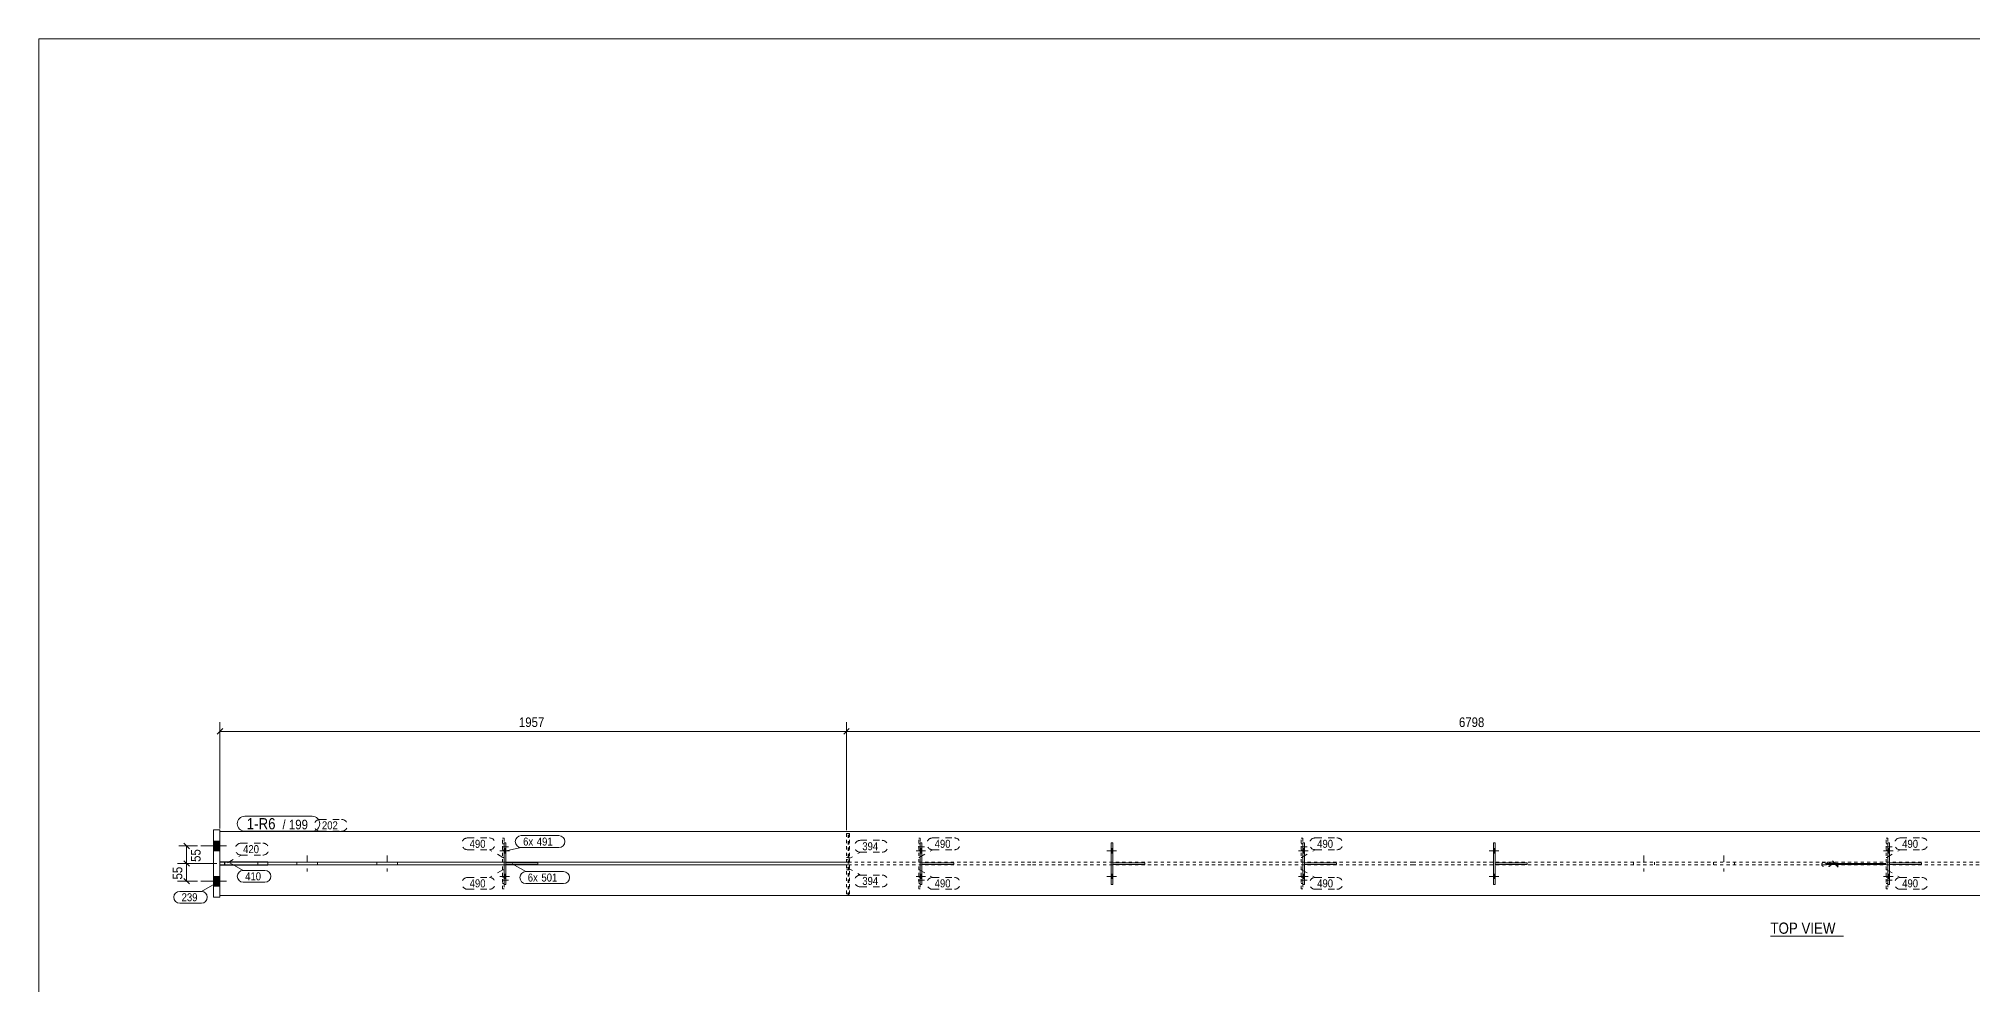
# Model space of a CAD drawing. Header units: millimetres. Extents: x 2 to 1174, y 1 to 825.
# Drawn here: x 5 to 609, y 530 to 825 of the extents above; entities that cross this region are included whole.
import ezdxf

# ---------------------------------------------------------------- set-up
doc = ezdxf.new("R2010")
doc.units = ezdxf.units.MM
for name, pattern in [('XKITLINE00', [0]), ('XKITLINE01', [4, 1, -1, 1, -1]), ('XKITLINE02', [4, 2, -2])]:
    doc.linetypes.add(name, pattern=pattern)
for name, color, linetype, lineweight in [('Bolt', 3, 'Continuous', 0), ('Dimensions', 7, 'Continuous', 0), ('DrawingSheet', 5, 'Continuous', 0), ('OtherObjectType', 7, 'Continuous', 0), ('Part', 2, 'Continuous', 0), ('PartMark', 7, 'Continuous', 0)]:
    doc.layers.add(name, color=color, linetype=linetype, lineweight=lineweight)
doc.styles.add('ARIAL', font='ARIAL.TTF')

# ---------------------------------------------------------------- blocks, each defined once
blk = doc.blocks.new('*A82')
at = {"layer": 'Part'}
blk.add_hatch(color=2, dxfattribs=at).paths.add_polyline_path([(619.07, 568.84), (620.67, 568.84), (619.87, 567.44)], flags=17)
at = {"layer": 'Part', "color": 2, "linetype": 'XKITLINE00', "lineweight": 0}
for p, q in [((314.89, 577.44), (61.63, 577.44)), ((374.47, 577.44), (314.99, 577.44)), ((434.37, 577.44), (374.57, 577.44)), ((557.21, 577.44), (434.47, 577.44)), ((617.11, 577.44), (557.31, 577.44)), ((649.87, 577.44), (617.21, 577.44)), ((649.87, 577.44), (649.87, 567.69)), ((619.87, 567.44), (619.07, 568.84)), ((619.07, 568.84), (620.67, 568.84)), ((620.67, 568.84), (619.87, 567.44)), ((649.87, 557.44), (649.87, 567.19)), ((314.89, 557.44), (61.63, 557.44)), ((374.47, 557.44), (314.99, 557.44)), ((434.37, 557.44), (374.57, 557.44)), ((557.21, 557.44), (434.47, 557.44)), ((617.11, 557.44), (557.31, 557.44)), ((649.87, 557.44), (617.21, 557.44))]:
    blk.add_line(p, q, dxfattribs=at)
at = {"layer": 'Part', "color": 7, "linetype": 'XKITLINE01', "lineweight": 0}
for p, q in [((61.63, 557.44), (61.63, 577.44)), ((314.89, 567.84), (61.63, 567.84)), ((374.47, 567.84), (314.99, 567.84)), ((434.37, 567.84), (374.57, 567.84)), ((557.21, 567.84), (434.47, 567.84)), ((617.11, 567.84), (557.31, 567.84)), ((649.87, 567.84), (617.21, 567.84)), ((314.89, 567.04), (61.63, 567.04)), ((374.47, 567.04), (314.99, 567.04)), ((434.37, 567.04), (374.57, 567.04)), ((557.21, 567.04), (434.47, 567.04)), ((617.11, 567.04), (557.31, 567.04)), ((649.87, 567.04), (617.21, 567.04)), ((649.87, 567.69), (649.87, 567.19))]:
    blk.add_line(p, q, dxfattribs=at)
at = {"layer": 'Part', "color": 2, "linetype": 'XKITLINE00', "lineweight": 0}
blk.add_circle((619.87, 568.34), 1, dxfattribs=at)
blk = doc.blocks.new('*A83')
at = {"layer": 'Part', "color": 7, "linetype": 'XKITLINE01', "lineweight": 0}
for p, q in [((61.63, 566.94), (61.63, 567.94)), ((61.63, 567.94), (61.63, 566.94)), ((73.42, 567.94), (61.63, 567.94)), ((73.42, 566.94), (73.42, 567.94)), ((73.42, 566.94), (61.63, 566.94))]:
    blk.add_line(p, q, dxfattribs=at)
blk = doc.blocks.new('*A84')
at = {"layer": 'Part', "color": 7, "linetype": 'XKITLINE01', "lineweight": 0}
for p, q in [((149.89, 567.84), (149.89, 575.34)), ((149.89, 575.34), (150.39, 575.34)), ((150.39, 575.34), (150.39, 567.84)), ((149.89, 569.34), (150.39, 569.34)), ((150.39, 567.84), (149.89, 567.84))]:
    blk.add_line(p, q, dxfattribs=at)
blk = doc.blocks.new('*A85')
at = {"layer": 'Part', "color": 7, "linetype": 'XKITLINE01', "lineweight": 0}
for p, q in [((149.89, 559.54), (149.89, 567.04)), ((149.89, 567.04), (150.39, 567.04)), ((149.89, 565.54), (150.39, 565.54)), ((150.39, 567.04), (150.39, 559.54)), ((150.39, 559.54), (149.89, 559.54))]:
    blk.add_line(p, q, dxfattribs=at)
blk = doc.blocks.new('*A86')
at = {"layer": 'Part', "color": 2, "linetype": 'XKITLINE00', "lineweight": 0}
for p, q in [((150.89, 567.69), (160.89, 567.69)), ((160.89, 567.19), (150.89, 567.19)), ((160.89, 567.19), (160.89, 567.69))]:
    blk.add_line(p, q, dxfattribs=at)
at = {"layer": 'Part', "color": 7, "linetype": 'XKITLINE01', "lineweight": 0}
blk.add_line((150.89, 567.19), (150.89, 567.69), dxfattribs=at)
blk.add_line((150.89, 567.19), (150.89, 567.69), dxfattribs=at)
blk = doc.blocks.new('*A87')
at = {"layer": 'Part', "color": 2, "linetype": 'XKITLINE00', "lineweight": 0}
for p, q in [((150.39, 573.94), (150.89, 573.94)), ((150.39, 560.94), (150.39, 573.94)), ((150.89, 573.94), (150.89, 560.94)), ((150.89, 560.94), (150.39, 560.94))]:
    blk.add_line(p, q, dxfattribs=at)
blk = doc.blocks.new('*A88')
at = {"layer": 'Part', "color": 7, "linetype": 'XKITLINE01', "lineweight": 0}
for p, q in [((279.89, 567.84), (279.89, 575.34)), ((279.89, 575.34), (280.39, 575.34)), ((280.39, 575.34), (280.39, 567.84)), ((279.89, 569.34), (280.39, 569.34)), ((280.39, 567.84), (279.89, 567.84))]:
    blk.add_line(p, q, dxfattribs=at)
blk = doc.blocks.new('*A89')
at = {"layer": 'Part', "color": 7, "linetype": 'XKITLINE01', "lineweight": 0}
for p, q in [((279.89, 559.54), (279.89, 567.04)), ((279.89, 567.04), (280.39, 567.04)), ((279.89, 565.54), (280.39, 565.54)), ((280.39, 567.04), (280.39, 559.54)), ((280.39, 559.54), (279.89, 559.54))]:
    blk.add_line(p, q, dxfattribs=at)
blk = doc.blocks.new('*A90')
at = {"layer": 'Part', "color": 2, "linetype": 'XKITLINE00', "lineweight": 0}
for p, q in [((280.89, 567.69), (290.89, 567.69)), ((290.89, 567.19), (280.89, 567.19)), ((290.89, 567.19), (290.89, 567.69))]:
    blk.add_line(p, q, dxfattribs=at)
at = {"layer": 'Part', "color": 7, "linetype": 'XKITLINE01', "lineweight": 0}
blk.add_line((280.89, 567.19), (280.89, 567.69), dxfattribs=at)
blk.add_line((280.89, 567.19), (280.89, 567.69), dxfattribs=at)
blk = doc.blocks.new('*A91')
at = {"layer": 'Part', "color": 2, "linetype": 'XKITLINE00', "lineweight": 0}
for p, q in [((280.39, 573.94), (280.89, 573.94)), ((280.39, 560.94), (280.39, 573.94)), ((280.89, 573.94), (280.89, 560.94)), ((280.89, 560.94), (280.39, 560.94))]:
    blk.add_line(p, q, dxfattribs=at)
blk = doc.blocks.new('*A92')
at = {"layer": 'Part', "color": 2, "linetype": 'XKITLINE00', "lineweight": 0}
for p, q in [((340.47, 567.69), (350.47, 567.69)), ((350.47, 567.19), (340.47, 567.19)), ((350.47, 567.19), (350.47, 567.69))]:
    blk.add_line(p, q, dxfattribs=at)
at = {"layer": 'Part', "color": 7, "linetype": 'XKITLINE01', "lineweight": 0}
blk.add_line((340.47, 567.19), (340.47, 567.69), dxfattribs=at)
blk.add_line((340.47, 567.19), (340.47, 567.69), dxfattribs=at)
blk = doc.blocks.new('*A93')
at = {"layer": 'Part', "color": 2, "linetype": 'XKITLINE00', "lineweight": 0}
for p, q in [((339.97, 573.94), (340.47, 573.94)), ((339.97, 560.94), (339.97, 573.94)), ((340.47, 573.94), (340.47, 560.94)), ((340.47, 560.94), (339.97, 560.94))]:
    blk.add_line(p, q, dxfattribs=at)
blk = doc.blocks.new('*A94')
at = {"layer": 'Part', "color": 7, "linetype": 'XKITLINE01', "lineweight": 0}
for p, q in [((399.37, 567.84), (399.37, 575.34)), ((399.37, 575.34), (399.87, 575.34)), ((399.87, 575.34), (399.87, 567.84)), ((399.37, 569.34), (399.87, 569.34)), ((399.87, 567.84), (399.37, 567.84))]:
    blk.add_line(p, q, dxfattribs=at)
blk = doc.blocks.new('*A95')
at = {"layer": 'Part', "color": 7, "linetype": 'XKITLINE01', "lineweight": 0}
for p, q in [((399.37, 559.54), (399.37, 567.04)), ((399.37, 567.04), (399.87, 567.04)), ((399.37, 565.54), (399.87, 565.54)), ((399.87, 567.04), (399.87, 559.54)), ((399.87, 559.54), (399.37, 559.54))]:
    blk.add_line(p, q, dxfattribs=at)
blk = doc.blocks.new('*A96')
at = {"layer": 'Part', "color": 2, "linetype": 'XKITLINE00', "lineweight": 0}
for p, q in [((400.37, 567.69), (410.37, 567.69)), ((410.37, 567.19), (400.37, 567.19)), ((410.37, 567.19), (410.37, 567.69))]:
    blk.add_line(p, q, dxfattribs=at)
at = {"layer": 'Part', "color": 7, "linetype": 'XKITLINE01', "lineweight": 0}
blk.add_line((400.37, 567.19), (400.37, 567.69), dxfattribs=at)
blk.add_line((400.37, 567.19), (400.37, 567.69), dxfattribs=at)
blk = doc.blocks.new('*A97')
at = {"layer": 'Part', "color": 2, "linetype": 'XKITLINE00', "lineweight": 0}
for p, q in [((399.87, 573.94), (400.37, 573.94)), ((399.87, 560.94), (399.87, 573.94)), ((400.37, 573.94), (400.37, 560.94)), ((400.37, 560.94), (399.87, 560.94))]:
    blk.add_line(p, q, dxfattribs=at)
blk = doc.blocks.new('*A98')
at = {"layer": 'Part', "color": 2, "linetype": 'XKITLINE00', "lineweight": 0}
for p, q in [((459.95, 567.69), (469.95, 567.69)), ((469.95, 567.19), (459.95, 567.19)), ((469.95, 567.19), (469.95, 567.69))]:
    blk.add_line(p, q, dxfattribs=at)
at = {"layer": 'Part', "color": 7, "linetype": 'XKITLINE01', "lineweight": 0}
blk.add_line((459.95, 567.19), (459.95, 567.69), dxfattribs=at)
blk.add_line((459.95, 567.19), (459.95, 567.69), dxfattribs=at)
blk = doc.blocks.new('*A99')
at = {"layer": 'Part', "color": 2, "linetype": 'XKITLINE00', "lineweight": 0}
for p, q in [((459.45, 573.94), (459.95, 573.94)), ((459.45, 560.94), (459.45, 573.94)), ((459.95, 573.94), (459.95, 560.94)), ((459.95, 560.94), (459.45, 560.94))]:
    blk.add_line(p, q, dxfattribs=at)
blk = doc.blocks.new('*A100')
at = {"layer": 'Part', "color": 7, "linetype": 'XKITLINE01', "lineweight": 0}
for p, q in [((582.11, 567.84), (582.11, 575.34)), ((582.11, 575.34), (582.61, 575.34)), ((582.61, 575.34), (582.61, 567.84)), ((582.11, 569.34), (582.61, 569.34)), ((582.61, 567.84), (582.11, 567.84))]:
    blk.add_line(p, q, dxfattribs=at)
blk = doc.blocks.new('*A101')
at = {"layer": 'Part', "color": 7, "linetype": 'XKITLINE01', "lineweight": 0}
for p, q in [((582.11, 559.54), (582.11, 567.04)), ((582.11, 567.04), (582.61, 567.04)), ((582.11, 565.54), (582.61, 565.54)), ((582.61, 567.04), (582.61, 559.54)), ((582.61, 559.54), (582.11, 559.54))]:
    blk.add_line(p, q, dxfattribs=at)
blk = doc.blocks.new('*A102')
at = {"layer": 'Part', "color": 2, "linetype": 'XKITLINE00', "lineweight": 0}
for p, q in [((583.11, 567.69), (593.11, 567.69)), ((593.11, 567.19), (583.11, 567.19)), ((593.11, 567.19), (593.11, 567.69))]:
    blk.add_line(p, q, dxfattribs=at)
at = {"layer": 'Part', "color": 7, "linetype": 'XKITLINE01', "lineweight": 0}
blk.add_line((583.11, 567.19), (583.11, 567.69), dxfattribs=at)
blk.add_line((583.11, 567.19), (583.11, 567.69), dxfattribs=at)
blk = doc.blocks.new('*A103')
at = {"layer": 'Part', "color": 2, "linetype": 'XKITLINE00', "lineweight": 0}
for p, q in [((582.61, 573.94), (583.11, 573.94)), ((582.61, 560.94), (582.61, 573.94)), ((583.11, 573.94), (583.11, 560.94)), ((583.11, 560.94), (582.61, 560.94))]:
    blk.add_line(p, q, dxfattribs=at)
blk = doc.blocks.new('*A124')
at = {"layer": 'Part', "color": 7, "linetype": 'XKITLINE01', "lineweight": 0}
for p, q in [((257.3, 567.04), (257.3, 558.04)), ((258.3, 567.04), (257.3, 567.04)), ((258.3, 565.54), (257.3, 565.54)), ((258.3, 558.04), (258.3, 567.04)), ((257.3, 558.04), (258.3, 558.04))]:
    blk.add_line(p, q, dxfattribs=at)
blk = doc.blocks.new('*A125')
at = {"layer": 'Part', "color": 7, "linetype": 'XKITLINE01', "lineweight": 0}
for p, q in [((257.3, 576.84), (257.3, 567.84)), ((258.3, 576.84), (257.3, 576.84)), ((258.3, 567.84), (258.3, 576.84)), ((258.3, 569.34), (257.3, 569.34)), ((257.3, 567.84), (258.3, 567.84))]:
    blk.add_line(p, q, dxfattribs=at)
blk = doc.blocks.new('*A128')
at = {"layer": 'Part', "color": 7, "linetype": 'XKITLINE01', "lineweight": 0}
for p, q in [((61.63, 577.44), (61.63, 557.44)), ((258.04, 577.44), (61.63, 577.44)), ((257.8, 557.44), (257.8, 577.44)), ((258.04, 557.44), (258.04, 577.44)), ((257.8, 567.84), (61.63, 567.84)), ((63.09, 567.04), (63.09, 567.84)), ((257.8, 567.04), (61.63, 567.04)), ((61.63, 557.44), (258.04, 557.44))]:
    blk.add_line(p, q, dxfattribs=at)
blk = doc.blocks.new('*A130')
at = {"layer": 'Part', "color": 2, "linetype": 'XKITLINE00', "lineweight": 0}
for p, q in [((61.63, 566.94), (61.63, 567.94)), ((61.63, 567.94), (76.63, 567.94)), ((76.63, 567.94), (76.63, 566.94)), ((76.63, 566.94), (61.63, 566.94))]:
    blk.add_line(p, q, dxfattribs=at)
at = {"layer": 'Part', "color": 7, "linetype": 'XKITLINE01', "lineweight": 0}
blk.add_line((63.13, 566.94), (63.13, 567.94), dxfattribs=at)
blk = doc.blocks.new('*A131')
at = {"layer": 'Bolt', "color": 3, "linetype": 'XKITLINE02', "lineweight": 0}
for p, q in [((85.6, 567.84), (85.6, 567.04)), ((88.85, 569.94), (88.85, 564.94)), ((92.1, 567.84), (92.1, 567.04)), ((110.6, 567.84), (110.6, 567.04)), ((113.85, 569.94), (113.85, 564.94)), ((117.1, 567.84), (117.1, 567.04)), ((503.16, 567.84), (503.16, 567.04)), ((506.41, 569.94), (506.41, 564.94)), ((509.66, 567.84), (509.66, 567.04)), ((528.16, 567.84), (528.16, 567.04)), ((531.41, 569.94), (531.41, 564.94)), ((534.66, 567.84), (534.66, 567.04))]:
    blk.add_line(p, q, dxfattribs=at)
blk = doc.blocks.new('*A132')
at = {"layer": 'Bolt'}
for points in [[(59.63, 574.44), (61.63, 574.44), (61.63, 571.44), (59.63, 571.44)], [(59.63, 574.44), (61.63, 574.44), (61.63, 571.44), (59.63, 571.44)], [(59.63, 574.44), (61.63, 574.44), (61.63, 571.44), (59.63, 571.44)], [(59.63, 574.44), (61.63, 574.44), (61.63, 571.44), (59.63, 571.44)], [(59.63, 574.44), (61.63, 574.44), (61.63, 571.44), (59.63, 571.44)], [(59.63, 574.44), (61.63, 574.44), (61.63, 571.44), (59.63, 571.44)], [(59.63, 574.44), (61.63, 574.44), (61.63, 571.44), (59.63, 571.44)], [(59.63, 574.44), (61.63, 574.44), (61.63, 571.44), (59.63, 571.44)], [(59.63, 563.44), (61.63, 563.44), (61.63, 560.44), (59.63, 560.44)], [(59.63, 563.44), (61.63, 563.44), (61.63, 560.44), (59.63, 560.44)], [(59.63, 563.44), (61.63, 563.44), (61.63, 560.44), (59.63, 560.44)], [(59.63, 563.44), (61.63, 563.44), (61.63, 560.44), (59.63, 560.44)], [(59.63, 563.44), (61.63, 563.44), (61.63, 560.44), (59.63, 560.44)], [(59.63, 563.44), (61.63, 563.44), (61.63, 560.44), (59.63, 560.44)], [(59.63, 563.44), (61.63, 563.44), (61.63, 560.44), (59.63, 560.44)], [(59.63, 563.44), (61.63, 563.44), (61.63, 560.44), (59.63, 560.44)]]:
    blk.add_hatch(color=3, dxfattribs=at).paths.add_polyline_path(points, flags=17)
at = {"layer": 'Bolt', "color": 3, "linetype": 'XKITLINE00', "lineweight": 0}
for p, q in [((59.63, 574.44), (61.63, 574.44)), ((59.63, 574.44), (61.63, 574.44)), ((59.63, 574.44), (61.63, 574.44)), ((59.63, 574.44), (61.63, 574.44)), ((59.63, 574.44), (61.63, 574.44)), ((59.63, 574.44), (61.63, 574.44)), ((59.63, 574.44), (61.63, 574.44)), ((59.63, 574.44), (61.63, 574.44)), ((55.63, 572.94), (63.63, 572.94)), ((55.63, 572.94), (63.63, 572.94)), ((55.63, 572.94), (63.63, 572.94)), ((55.63, 572.94), (63.63, 572.94)), ((55.63, 572.94), (63.63, 572.94)), ((55.63, 572.94), (63.63, 572.94)), ((55.63, 572.94), (63.63, 572.94)), ((55.63, 572.94), (63.63, 572.94)), ((59.63, 571.44), (61.63, 571.44)), ((59.63, 571.44), (61.63, 571.44)), ((59.63, 571.44), (61.63, 571.44)), ((59.63, 571.44), (61.63, 571.44)), ((59.63, 571.44), (61.63, 571.44)), ((59.63, 571.44), (61.63, 571.44)), ((59.63, 571.44), (61.63, 571.44)), ((59.63, 571.44), (61.63, 571.44)), ((55.63, 561.94), (63.63, 561.94)), ((55.63, 561.94), (63.63, 561.94)), ((55.63, 561.94), (63.63, 561.94)), ((55.63, 561.94), (63.63, 561.94)), ((55.63, 561.94), (63.63, 561.94)), ((55.63, 561.94), (63.63, 561.94)), ((55.63, 561.94), (63.63, 561.94)), ((55.63, 561.94), (63.63, 561.94)), ((59.63, 563.44), (61.63, 563.44)), ((59.63, 563.44), (61.63, 563.44)), ((59.63, 563.44), (61.63, 563.44)), ((59.63, 563.44), (61.63, 563.44)), ((59.63, 563.44), (61.63, 563.44)), ((59.63, 563.44), (61.63, 563.44)), ((59.63, 563.44), (61.63, 563.44)), ((59.63, 563.44), (61.63, 563.44)), ((59.63, 560.44), (61.63, 560.44)), ((59.63, 560.44), (61.63, 560.44)), ((59.63, 560.44), (61.63, 560.44)), ((59.63, 560.44), (61.63, 560.44)), ((59.63, 560.44), (61.63, 560.44)), ((59.63, 560.44), (61.63, 560.44)), ((59.63, 560.44), (61.63, 560.44)), ((59.63, 560.44), (61.63, 560.44))]:
    blk.add_line(p, q, dxfattribs=at)
blk = doc.blocks.new('*A133')
at = {"layer": 'Bolt', "color": 3, "linetype": 'XKITLINE02', "lineweight": 0}
for p, q in [((151.74, 572.64), (148.74, 572.64)), ((150.39, 573.63), (149.89, 573.63)), ((150.39, 571.66), (149.89, 571.66))]:
    blk.add_line(p, q, dxfattribs=at)
blk = doc.blocks.new('*A134')
at = {"layer": 'Bolt', "color": 3, "linetype": 'XKITLINE02', "lineweight": 0}
for p, q in [((151.74, 562.24), (148.74, 562.24)), ((150.39, 563.23), (149.89, 563.23)), ((150.39, 561.26), (149.89, 561.26))]:
    blk.add_line(p, q, dxfattribs=at)
blk = doc.blocks.new('*A135')
at = {"layer": 'Bolt'}
for points in [[(150.39, 572.14), (150.89, 572.14), (150.89, 570.74), (150.39, 570.74)], [(150.39, 572.14), (150.89, 572.14), (150.89, 570.74), (150.39, 570.74)], [(150.39, 564.14), (150.89, 564.14), (150.89, 562.74), (150.39, 562.74)], [(150.39, 564.14), (150.89, 564.14), (150.89, 562.74), (150.39, 562.74)]]:
    blk.add_hatch(color=3, dxfattribs=at).paths.add_polyline_path(points, flags=17)
at = {"layer": 'Bolt', "color": 3, "linetype": 'XKITLINE00', "lineweight": 0}
for p, q in [((152.05, 571.44), (149.05, 571.44)), ((152.05, 571.44), (149.05, 571.44)), ((150.89, 572.14), (150.39, 572.14)), ((150.89, 572.14), (150.39, 572.14)), ((150.89, 570.74), (150.39, 570.74)), ((150.89, 570.74), (150.39, 570.74)), ((152.05, 563.44), (149.05, 563.44)), ((152.05, 563.44), (149.05, 563.44)), ((150.89, 564.14), (150.39, 564.14)), ((150.89, 564.14), (150.39, 564.14)), ((150.89, 562.74), (150.39, 562.74)), ((150.89, 562.74), (150.39, 562.74))]:
    blk.add_line(p, q, dxfattribs=at)
blk = doc.blocks.new('*A136')
at = {"layer": 'Bolt', "color": 3, "linetype": 'XKITLINE02', "lineweight": 0}
for p, q in [((281.74, 572.64), (278.74, 572.64)), ((280.39, 573.63), (279.89, 573.63)), ((280.39, 571.66), (279.89, 571.66))]:
    blk.add_line(p, q, dxfattribs=at)
blk = doc.blocks.new('*A137')
at = {"layer": 'Bolt', "color": 3, "linetype": 'XKITLINE02', "lineweight": 0}
for p, q in [((281.74, 562.24), (278.74, 562.24)), ((280.39, 563.23), (279.89, 563.23)), ((280.39, 561.26), (279.89, 561.26))]:
    blk.add_line(p, q, dxfattribs=at)
blk = doc.blocks.new('*A138')
at = {"layer": 'Bolt'}
for points in [[(280.39, 572.14), (280.89, 572.14), (280.89, 570.74), (280.39, 570.74)], [(280.39, 572.14), (280.89, 572.14), (280.89, 570.74), (280.39, 570.74)], [(280.39, 564.14), (280.89, 564.14), (280.89, 562.74), (280.39, 562.74)], [(280.39, 564.14), (280.89, 564.14), (280.89, 562.74), (280.39, 562.74)]]:
    blk.add_hatch(color=3, dxfattribs=at).paths.add_polyline_path(points, flags=17)
at = {"layer": 'Bolt', "color": 3, "linetype": 'XKITLINE00', "lineweight": 0}
for p, q in [((282.05, 571.44), (279.05, 571.44)), ((282.05, 571.44), (279.05, 571.44)), ((280.89, 572.14), (280.39, 572.14)), ((280.89, 572.14), (280.39, 572.14)), ((280.89, 570.74), (280.39, 570.74)), ((280.89, 570.74), (280.39, 570.74)), ((282.05, 563.44), (279.05, 563.44)), ((282.05, 563.44), (279.05, 563.44)), ((280.89, 564.14), (280.39, 564.14)), ((280.89, 564.14), (280.39, 564.14)), ((280.89, 562.74), (280.39, 562.74)), ((280.89, 562.74), (280.39, 562.74))]:
    blk.add_line(p, q, dxfattribs=at)
blk = doc.blocks.new('*A139')
at = {"layer": 'Bolt'}
for points in [[(339.97, 572.14), (340.47, 572.14), (340.47, 570.74), (339.97, 570.74)], [(339.97, 572.14), (340.47, 572.14), (340.47, 570.74), (339.97, 570.74)], [(339.97, 564.14), (340.47, 564.14), (340.47, 562.74), (339.97, 562.74)], [(339.97, 564.14), (340.47, 564.14), (340.47, 562.74), (339.97, 562.74)]]:
    blk.add_hatch(color=3, dxfattribs=at).paths.add_polyline_path(points, flags=17)
at = {"layer": 'Bolt', "color": 3, "linetype": 'XKITLINE00', "lineweight": 0}
for p, q in [((341.63, 571.44), (338.63, 571.44)), ((341.63, 571.44), (338.63, 571.44)), ((340.47, 572.14), (339.97, 572.14)), ((340.47, 572.14), (339.97, 572.14)), ((340.47, 570.74), (339.97, 570.74)), ((340.47, 570.74), (339.97, 570.74)), ((341.63, 563.44), (338.63, 563.44)), ((341.63, 563.44), (338.63, 563.44)), ((340.47, 564.14), (339.97, 564.14)), ((340.47, 564.14), (339.97, 564.14)), ((340.47, 562.74), (339.97, 562.74)), ((340.47, 562.74), (339.97, 562.74))]:
    blk.add_line(p, q, dxfattribs=at)
blk = doc.blocks.new('*A140')
at = {"layer": 'Bolt', "color": 3, "linetype": 'XKITLINE02', "lineweight": 0}
for p, q in [((401.22, 572.64), (398.22, 572.64)), ((399.87, 573.63), (399.37, 573.63)), ((399.87, 571.66), (399.37, 571.66))]:
    blk.add_line(p, q, dxfattribs=at)
blk = doc.blocks.new('*A141')
at = {"layer": 'Bolt', "color": 3, "linetype": 'XKITLINE02', "lineweight": 0}
for p, q in [((401.22, 562.24), (398.22, 562.24)), ((399.87, 563.23), (399.37, 563.23)), ((399.87, 561.26), (399.37, 561.26))]:
    blk.add_line(p, q, dxfattribs=at)
blk = doc.blocks.new('*A142')
at = {"layer": 'Bolt'}
for points in [[(399.87, 572.14), (400.37, 572.14), (400.37, 570.74), (399.87, 570.74)], [(399.87, 572.14), (400.37, 572.14), (400.37, 570.74), (399.87, 570.74)], [(399.87, 564.14), (400.37, 564.14), (400.37, 562.74), (399.87, 562.74)], [(399.87, 564.14), (400.37, 564.14), (400.37, 562.74), (399.87, 562.74)]]:
    blk.add_hatch(color=3, dxfattribs=at).paths.add_polyline_path(points, flags=17)
at = {"layer": 'Bolt', "color": 3, "linetype": 'XKITLINE00', "lineweight": 0}
for p, q in [((401.53, 571.44), (398.53, 571.44)), ((401.53, 571.44), (398.53, 571.44)), ((400.37, 572.14), (399.87, 572.14)), ((400.37, 572.14), (399.87, 572.14)), ((400.37, 570.74), (399.87, 570.74)), ((400.37, 570.74), (399.87, 570.74)), ((401.53, 563.44), (398.53, 563.44)), ((401.53, 563.44), (398.53, 563.44)), ((400.37, 564.14), (399.87, 564.14)), ((400.37, 564.14), (399.87, 564.14)), ((400.37, 562.74), (399.87, 562.74)), ((400.37, 562.74), (399.87, 562.74))]:
    blk.add_line(p, q, dxfattribs=at)
blk = doc.blocks.new('*A143')
at = {"layer": 'Bolt'}
for points in [[(459.45, 572.14), (459.95, 572.14), (459.95, 570.74), (459.45, 570.74)], [(459.45, 572.14), (459.95, 572.14), (459.95, 570.74), (459.45, 570.74)], [(459.45, 564.14), (459.95, 564.14), (459.95, 562.74), (459.45, 562.74)], [(459.45, 564.14), (459.95, 564.14), (459.95, 562.74), (459.45, 562.74)]]:
    blk.add_hatch(color=3, dxfattribs=at).paths.add_polyline_path(points, flags=17)
at = {"layer": 'Bolt', "color": 3, "linetype": 'XKITLINE00', "lineweight": 0}
for p, q in [((461.11, 571.44), (458.11, 571.44)), ((461.11, 571.44), (458.11, 571.44)), ((459.95, 572.14), (459.45, 572.14)), ((459.95, 572.14), (459.45, 572.14)), ((459.95, 570.74), (459.45, 570.74)), ((459.95, 570.74), (459.45, 570.74)), ((461.11, 563.44), (458.11, 563.44)), ((461.11, 563.44), (458.11, 563.44)), ((459.95, 564.14), (459.45, 564.14)), ((459.95, 564.14), (459.45, 564.14)), ((459.95, 562.74), (459.45, 562.74)), ((459.95, 562.74), (459.45, 562.74))]:
    blk.add_line(p, q, dxfattribs=at)
blk = doc.blocks.new('*A144')
at = {"layer": 'Part', "color": 2, "linetype": 'XKITLINE00', "lineweight": 0}
for p, q in [((59.63, 577.94), (61.63, 577.94)), ((59.63, 556.94), (59.63, 577.94)), ((61.63, 556.94), (61.63, 577.94)), ((61.63, 556.94), (59.63, 556.94))]:
    blk.add_line(p, q, dxfattribs=at)
blk = doc.blocks.new('*A145')
at = {"layer": 'Bolt', "color": 3, "linetype": 'XKITLINE02', "lineweight": 0}
for p, q in [((583.96, 572.64), (580.96, 572.64)), ((582.61, 573.63), (582.11, 573.63)), ((582.61, 571.66), (582.11, 571.66))]:
    blk.add_line(p, q, dxfattribs=at)
blk = doc.blocks.new('*A146')
at = {"layer": 'Bolt', "color": 3, "linetype": 'XKITLINE02', "lineweight": 0}
for p, q in [((583.96, 562.24), (580.96, 562.24)), ((582.61, 563.23), (582.11, 563.23)), ((582.61, 561.26), (582.11, 561.26))]:
    blk.add_line(p, q, dxfattribs=at)
blk = doc.blocks.new('*A147')
at = {"layer": 'Bolt'}
for points in [[(582.61, 572.14), (583.11, 572.14), (583.11, 570.74), (582.61, 570.74)], [(582.61, 572.14), (583.11, 572.14), (583.11, 570.74), (582.61, 570.74)], [(582.61, 564.14), (583.11, 564.14), (583.11, 562.74), (582.61, 562.74)], [(582.61, 564.14), (583.11, 564.14), (583.11, 562.74), (582.61, 562.74)]]:
    blk.add_hatch(color=3, dxfattribs=at).paths.add_polyline_path(points, flags=17)
at = {"layer": 'Bolt', "color": 3, "linetype": 'XKITLINE00', "lineweight": 0}
for p, q in [((584.27, 571.44), (581.27, 571.44)), ((584.27, 571.44), (581.27, 571.44)), ((583.11, 572.14), (582.61, 572.14)), ((583.11, 572.14), (582.61, 572.14)), ((583.11, 570.74), (582.61, 570.74)), ((583.11, 570.74), (582.61, 570.74)), ((584.27, 563.44), (581.27, 563.44)), ((584.27, 563.44), (581.27, 563.44)), ((583.11, 564.14), (582.61, 564.14)), ((583.11, 564.14), (582.61, 564.14)), ((583.11, 562.74), (582.61, 562.74)), ((583.11, 562.74), (582.61, 562.74))]:
    blk.add_line(p, q, dxfattribs=at)
blk = doc.blocks.new('*A187')
at = {"layer": 'DrawingSheet', "color": 5, "linetype": 'XKITLINE00', "lineweight": 0}
for p, q in [((1174, 825), (5, 825)), ((5, 825), (5, 5))]:
    blk.add_line(p, q, dxfattribs=at)
blk = doc.blocks.new('*A316')
at = {"layer": 'Dimensions', "color": 7, "linetype": 'XKITLINE00', "lineweight": 0}
for p, q in [((257.3, 577.84), (257.3, 611.58)), ((648.87, 577.84), (648.87, 611.58)), ((258.15, 609.58), (256.45, 607.88)), ((257.3, 608.73), (648.87, 608.73)), ((649.71, 609.58), (648.02, 607.88))]:
    blk.add_line(p, q, dxfattribs=at)
at = {"layer": 'Dimensions', "color": 3}
for p in [(257.3, 608.73), (648.87, 608.73)]:
    blk.add_point(p, dxfattribs=at)
at = {"layer": 'Dimensions', "color": 3, "style": 'ARIAL', "width": 0.85}
blk.add_text('6798', height=3, dxfattribs=at).set_placement((448.63, 610.08))
blk = doc.blocks.new('*A317')
at = {"layer": 'OtherObjectType', "color": 7, "linetype": 'XKITLINE00', "lineweight": 0}
blk.add_line((545.92, 544.78), (568.74, 544.78), dxfattribs=at)
at = {"layer": 'OtherObjectType', "color": 7, "style": 'ARIAL', "width": 0.85}
blk.add_text('TOP VIEW', height=3.5, dxfattribs=at).set_placement((545.92, 545.53))
blk = doc.blocks.new('*A318')
at = {"layer": 'Dimensions', "color": 7, "linetype": 'XKITLINE00', "lineweight": 0}
for p, q in [((61.63, 578.44), (61.63, 611.58)), ((257.3, 577.84), (257.3, 611.58)), ((62.48, 609.58), (60.78, 607.88)), ((61.63, 608.73), (257.3, 608.73)), ((258.15, 609.58), (256.45, 607.88))]:
    blk.add_line(p, q, dxfattribs=at)
at = {"layer": 'Dimensions', "color": 3}
for p in [(61.63, 608.73), (257.3, 608.73)]:
    blk.add_point(p, dxfattribs=at)
at = {"layer": 'Dimensions', "color": 3, "style": 'ARIAL', "width": 0.85}
blk.add_text('1957', height=3, dxfattribs=at).set_placement((155.01, 610.08))
blk = doc.blocks.new('*A319')
at = {"layer": 'Dimensions', "color": 7, "linetype": 'XKITLINE00', "lineweight": 0}
for p, q in [((50.37, 568.29), (52.07, 566.6)), ((60.63, 567.44), (48.37, 567.44)), ((54.63, 561.94), (48.37, 561.94)), ((50.37, 562.79), (52.07, 561.1)), ((51.22, 561.94), (51.22, 567.44))]:
    blk.add_line(p, q, dxfattribs=at)
at = {"layer": 'Dimensions', "color": 3}
for p in [(51.22, 567.44), (51.22, 561.94)]:
    blk.add_point(p, dxfattribs=at)
at = {"layer": 'Dimensions', "color": 3, "style": 'ARIAL', "width": 0.85}
blk.add_text('55', height=3, rotation=90.00021, dxfattribs=at).set_placement((49.87, 562.47))
blk = doc.blocks.new('*A320')
at = {"layer": 'Dimensions', "color": 7, "linetype": 'XKITLINE00', "lineweight": 0}
for p, q in [((50.37, 573.79), (52.07, 572.1)), ((54.63, 572.94), (48.82, 572.94)), ((50.37, 568.29), (52.07, 566.6)), ((51.22, 567.44), (51.22, 572.94)), ((60.63, 567.44), (48.82, 567.44))]:
    blk.add_line(p, q, dxfattribs=at)
at = {"layer": 'Dimensions', "color": 3}
for p in [(51.22, 572.94), (51.22, 567.44)]:
    blk.add_point(p, dxfattribs=at)
at = {"layer": 'Dimensions', "color": 3, "style": 'ARIAL', "width": 0.85}
blk.add_text('55', height=3, rotation=90.00021, dxfattribs=at).set_placement((55.57, 567.97))
blk = doc.blocks.new('*A321')
at = {"layer": 'PartMark', "color": 7, "linetype": 'XKITLINE00', "lineweight": 0}
for p, q in [((64.66, 567.72), (68.9, 565.32)), ((68.9, 565.32), (75.67, 565.32)), ((68.9, 561.62), (75.67, 561.62))]:
    blk.add_line(p, q, dxfattribs=at)
for centre, start, end in [((68.9, 563.47), 90, 270), ((75.67, 563.47), 270, 90)]:
    blk.add_arc(centre, 1.85, start, end, dxfattribs=at)
at = {"layer": 'PartMark', "color": 3, "style": 'ARIAL', "width": 0.85}
blk.add_text('410', height=2.5, dxfattribs=at).set_placement((69.5, 562.22))
blk = doc.blocks.new('*A322')
at = {"layer": 'PartMark', "color": 7, "linetype": 'XKITLINE02', "lineweight": 0}
for p, q in [((92.88, 581.24), (99.64, 581.24)), ((92.88, 577.54), (99.64, 577.54))]:
    blk.add_line(p, q, dxfattribs=at)
for centre, start, end in [((92.88, 579.39), 90, 270), ((99.64, 579.39), 270, 90)]:
    blk.add_arc(centre, 1.85, start, end, dxfattribs=at)
at = {"layer": 'PartMark', "color": 3, "style": 'ARIAL', "width": 0.85}
blk.add_text('202', height=2.5, dxfattribs=at).set_placement((93.48, 578.14))
blk = doc.blocks.new('*A323')
at = {"layer": 'PartMark', "color": 7, "linetype": 'XKITLINE02', "lineweight": 0}
for p, q in [((261.66, 574.71), (268.43, 574.71)), ((257.42, 568.62), (261.66, 571.01)), ((261.66, 571.01), (268.43, 571.01))]:
    blk.add_line(p, q, dxfattribs=at)
for centre, start, end in [((261.66, 572.86), 90, 270), ((268.43, 572.86), 270, 90)]:
    blk.add_arc(centre, 1.85, start, end, dxfattribs=at)
at = {"layer": 'PartMark', "color": 3, "style": 'ARIAL', "width": 0.85}
blk.add_text('394', height=2.5, dxfattribs=at).set_placement((262.26, 571.61))
blk = doc.blocks.new('*A324')
at = {"layer": 'PartMark', "color": 7, "linetype": 'XKITLINE02', "lineweight": 0}
for p, q in [((257.42, 566.27), (261.66, 563.88)), ((261.66, 563.88), (268.43, 563.88)), ((261.66, 560.18), (268.43, 560.18))]:
    blk.add_line(p, q, dxfattribs=at)
for centre, start, end in [((261.66, 562.03), 90, 270), ((268.43, 562.03), 270, 90)]:
    blk.add_arc(centre, 1.85, start, end, dxfattribs=at)
at = {"layer": 'PartMark', "color": 3, "style": 'ARIAL', "width": 0.85}
blk.add_text('394', height=2.5, dxfattribs=at).set_placement((262.26, 560.78))
blk = doc.blocks.new('*A325')
at = {"layer": 'PartMark', "color": 7, "linetype": 'XKITLINE02', "lineweight": 0}
for p, q in [((399.5, 565.52), (403.75, 563.12)), ((403.75, 563.12), (410.51, 563.12)), ((403.75, 559.42), (410.51, 559.42))]:
    blk.add_line(p, q, dxfattribs=at)
for centre, start, end in [((403.75, 561.27), 90, 270), ((410.51, 561.27), 270, 90)]:
    blk.add_arc(centre, 1.85, start, end, dxfattribs=at)
at = {"layer": 'PartMark', "color": 3, "style": 'ARIAL', "width": 0.85}
blk.add_text('490', height=2.5, dxfattribs=at).set_placement((404.35, 560.02))
blk = doc.blocks.new('*A326')
at = {"layer": 'PartMark', "color": 7, "linetype": 'XKITLINE02', "lineweight": 0}
for p, q in [((403.75, 575.47), (410.51, 575.47)), ((399.5, 569.37), (403.75, 571.77)), ((403.75, 571.77), (410.51, 571.77))]:
    blk.add_line(p, q, dxfattribs=at)
for centre, start, end in [((403.75, 573.62), 90, 270), ((410.51, 573.62), 270, 90)]:
    blk.add_arc(centre, 1.85, start, end, dxfattribs=at)
at = {"layer": 'PartMark', "color": 3, "style": 'ARIAL', "width": 0.85}
blk.add_text('490', height=2.5, dxfattribs=at).set_placement((404.35, 572.37))
blk = doc.blocks.new('*A327')
at = {"layer": 'PartMark', "color": 7, "linetype": 'XKITLINE02', "lineweight": 0}
for p, q in [((280.02, 565.52), (284.27, 563.12)), ((284.27, 563.12), (291.03, 563.12)), ((284.27, 559.42), (291.03, 559.42))]:
    blk.add_line(p, q, dxfattribs=at)
for centre, start, end in [((284.27, 561.27), 90, 270), ((291.03, 561.27), 270, 90)]:
    blk.add_arc(centre, 1.85, start, end, dxfattribs=at)
at = {"layer": 'PartMark', "color": 3, "style": 'ARIAL', "width": 0.85}
blk.add_text('490', height=2.5, dxfattribs=at).set_placement((284.87, 560.02))
blk = doc.blocks.new('*A328')
at = {"layer": 'PartMark', "color": 7, "linetype": 'XKITLINE02', "lineweight": 0}
for p, q in [((284.27, 575.47), (291.03, 575.47)), ((280.02, 569.37), (284.27, 571.77)), ((284.27, 571.77), (291.03, 571.77))]:
    blk.add_line(p, q, dxfattribs=at)
for centre, start, end in [((284.27, 573.62), 90, 270), ((291.03, 573.62), 270, 90)]:
    blk.add_arc(centre, 1.85, start, end, dxfattribs=at)
at = {"layer": 'PartMark', "color": 3, "style": 'ARIAL', "width": 0.85}
blk.add_text('490', height=2.5, dxfattribs=at).set_placement((284.87, 572.37))
blk = doc.blocks.new('*A329')
at = {"layer": 'PartMark', "color": 7, "linetype": 'XKITLINE02', "lineweight": 0}
for p, q in [((139.02, 563.12), (145.78, 563.12)), ((150.02, 565.52), (145.78, 563.12)), ((139.02, 559.42), (145.78, 559.42))]:
    blk.add_line(p, q, dxfattribs=at)
for centre, start, end in [((139.02, 561.27), 90, 270), ((145.78, 561.27), 270, 90)]:
    blk.add_arc(centre, 1.85, start, end, dxfattribs=at)
at = {"layer": 'PartMark', "color": 3, "style": 'ARIAL', "width": 0.85}
blk.add_text('490', height=2.5, dxfattribs=at).set_placement((139.62, 560.02))
blk = doc.blocks.new('*A330')
at = {"layer": 'PartMark', "color": 7, "linetype": 'XKITLINE02', "lineweight": 0}
for p, q in [((139.02, 575.47), (145.78, 575.47)), ((139.02, 571.77), (145.78, 571.77)), ((150.02, 569.37), (145.78, 571.77))]:
    blk.add_line(p, q, dxfattribs=at)
for centre, start, end in [((139.02, 573.62), 90, 270), ((145.78, 573.62), 270, 90)]:
    blk.add_arc(centre, 1.85, start, end, dxfattribs=at)
at = {"layer": 'PartMark', "color": 3, "style": 'ARIAL', "width": 0.85}
blk.add_text('490', height=2.5, dxfattribs=at).set_placement((139.62, 572.37))
blk = doc.blocks.new('*A331')
at = {"layer": 'PartMark', "color": 7, "linetype": 'XKITLINE02', "lineweight": 0}
for p, q in [((68.26, 573.81), (75.02, 573.81)), ((64.02, 567.72), (68.26, 570.11)), ((68.26, 570.11), (75.02, 570.11))]:
    blk.add_line(p, q, dxfattribs=at)
for centre, start, end in [((68.26, 571.96), 90, 270), ((75.02, 571.96), 270, 90)]:
    blk.add_arc(centre, 1.85, start, end, dxfattribs=at)
at = {"layer": 'PartMark', "color": 3, "style": 'ARIAL', "width": 0.85}
blk.add_text('420', height=2.5, dxfattribs=at).set_placement((68.86, 570.71))
blk = doc.blocks.new('*A332')
at = {"layer": 'PartMark', "color": 7, "linetype": 'XKITLINE00', "lineweight": 0}
for p, q in [((49.05, 558.78), (55.82, 558.78)), ((60.06, 561.17), (55.82, 558.78)), ((49.05, 555.08), (55.82, 555.08))]:
    blk.add_line(p, q, dxfattribs=at)
for centre, start, end in [((49.05, 556.93), 90, 270), ((55.82, 556.93), 270, 90)]:
    blk.add_arc(centre, 1.85, start, end, dxfattribs=at)
at = {"layer": 'PartMark', "color": 3, "style": 'ARIAL', "width": 0.85}
blk.add_text('239', height=2.5, dxfattribs=at).set_placement((49.65, 555.68))
blk = doc.blocks.new('*A333')
at = {"layer": 'PartMark', "color": 7, "linetype": 'XKITLINE00', "lineweight": 0}
for p, q in [((69.38, 582.24), (90.43, 582.24)), ((69.38, 577.54), (90.43, 577.54))]:
    blk.add_line(p, q, dxfattribs=at)
for centre, start, end in [((69.38, 579.89), 90, 270), ((90.43, 579.89), 270, 90)]:
    blk.add_arc(centre, 2.35, start, end, dxfattribs=at)
at = {"layer": 'PartMark', "color": 1, "style": 'ARIAL', "width": 0.85}
blk.add_text('1-R6', height=3.5, dxfattribs=at).set_placement((69.98, 578.14))
at = {"layer": 'PartMark', "color": 3, "style": 'ARIAL', "width": 0.85}
for s, p in [('/', (81.15, 578.14)), ('199', (83.16, 578.14))]:
    blk.add_text(s, height=3, dxfattribs=at).set_placement(p)
blk = doc.blocks.new('*A334')
at = {"layer": 'PartMark', "color": 7, "linetype": 'XKITLINE00', "lineweight": 0}
for p, q in [((152.92, 567.32), (157.17, 564.93)), ((157.17, 564.93), (168.95, 564.93)), ((157.17, 561.23), (168.95, 561.23))]:
    blk.add_line(p, q, dxfattribs=at)
for centre, start, end in [((157.17, 563.08), 90, 270), ((168.95, 563.08), 270, 90)]:
    blk.add_arc(centre, 1.85, start, end, dxfattribs=at)
at = {"layer": 'PartMark', "color": 3, "style": 'ARIAL', "width": 0.85}
for s, p in [('6x', (157.77, 561.83)), ('501', (162.04, 561.83))]:
    blk.add_text(s, height=2.5, dxfattribs=at).set_placement(p)
blk = doc.blocks.new('*A335')
at = {"layer": 'PartMark', "color": 7, "linetype": 'XKITLINE00', "lineweight": 0}
for p, q in [((155.72, 576.17), (167.5, 576.17)), ((150.52, 571.32), (155.72, 572.47)), ((155.72, 572.47), (167.5, 572.47))]:
    blk.add_line(p, q, dxfattribs=at)
for centre, start, end in [((155.72, 574.32), 90, 270), ((167.5, 574.32), 270, 90)]:
    blk.add_arc(centre, 1.85, start, end, dxfattribs=at)
at = {"layer": 'PartMark', "color": 3, "style": 'ARIAL', "width": 0.85}
for s, p in [('6x', (156.32, 573.07)), ('491', (160.59, 573.07))]:
    blk.add_text(s, height=2.5, dxfattribs=at).set_placement(p)
blk = doc.blocks.new('*A346')
at = {"layer": 'Dimensions', "color": 7, "linetype": 'XKITLINE00', "lineweight": 0}
for p, q in [((565.34, 568.29), (567.04, 566.6)), ((565.34, 568.04), (567.04, 566.35)), ((582.11, 567.44), (563.34, 567.44)), ((582.11, 567.19), (563.34, 567.19)), ((566.19, 567.19), (566.19, 567.44))]:
    blk.add_line(p, q, dxfattribs=at)
at = {"layer": 'Dimensions', "color": 3}
for p in [(566.19, 567.44), (566.19, 567.19)]:
    blk.add_point(p, dxfattribs=at)
at = {"layer": 'Dimensions', "color": 3, "style": 'ARIAL', "width": 0.85}
blk.add_text('3', height=3, rotation=90.00021, dxfattribs=at).set_placement((564.84, 566.21))
blk = doc.blocks.new('*A368')
at = {"layer": 'PartMark', "color": 7, "linetype": 'XKITLINE02', "lineweight": 0}
for p, q in [((582.24, 565.52), (586.48, 563.12)), ((586.48, 563.12), (593.24, 563.12)), ((586.48, 559.42), (593.24, 559.42))]:
    blk.add_line(p, q, dxfattribs=at)
for centre, start, end in [((586.48, 561.27), 90, 270), ((593.24, 561.27), 270, 90)]:
    blk.add_arc(centre, 1.85, start, end, dxfattribs=at)
at = {"layer": 'PartMark', "color": 3, "style": 'ARIAL', "width": 0.85}
blk.add_text('490', height=2.5, dxfattribs=at).set_placement((587.08, 560.02))
blk = doc.blocks.new('*A369')
at = {"layer": 'PartMark', "color": 7, "linetype": 'XKITLINE02', "lineweight": 0}
for p, q in [((586.48, 575.47), (593.24, 575.47)), ((582.24, 569.37), (586.48, 571.77)), ((586.48, 571.77), (593.24, 571.77))]:
    blk.add_line(p, q, dxfattribs=at)
for centre, start, end in [((586.48, 573.62), 90, 270), ((593.24, 573.62), 270, 90)]:
    blk.add_arc(centre, 1.85, start, end, dxfattribs=at)
at = {"layer": 'PartMark', "color": 3, "style": 'ARIAL', "width": 0.85}
blk.add_text('490', height=2.5, dxfattribs=at).set_placement((587.08, 572.37))

msp = doc.modelspace()

# ---------------------------------------------------------------- block references
at = {"lineweight": 0}
for name in ['*A187', '*A318', '*A316', '*A333', '*A322', '*A320', '*A132', '*A144', '*A128', '*A331', '*A330', '*A84', '*A87', '*A335', '*A125', '*A323', '*A88', '*A328', '*A91', '*A93', '*A94', '*A326', '*A97', '*A99', '*A100', '*A369', '*A103', '*A319', '*A83', '*A130', '*A131', '*A133', '*A135', '*A136', '*A138', '*A139', '*A140', '*A142', '*A143', '*A346', '*A145', '*A147', '*A321', '*A329', '*A134', '*A85', '*A86', '*A334', '*A124', '*A324', '*A137', '*A89', '*A327', '*A90', '*A92', '*A141', '*A95', '*A325', '*A96', '*A98', '*A146', '*A101', '*A368', '*A102', '*A332', '*A317']:
    msp.add_blockref(name, (0, 0), dxfattribs=at)
at = {"layer": 'Part', "lineweight": 0}
msp.add_blockref('*A82', (0, 0), dxfattribs=at)

doc.saveas('drawing.dxf')
